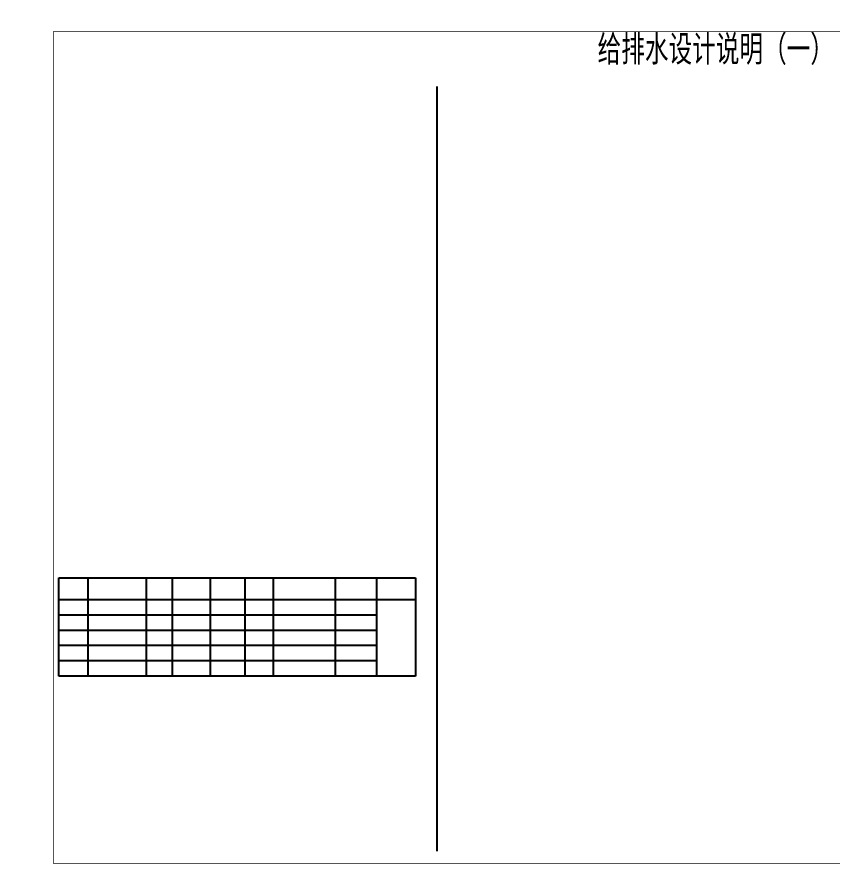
# Model space of a CAD drawing. Extents: x 332286 to 1463507, y -720758 to 86974.
# Drawn here: x 678803 to 735118, y -656470 to -597065 of the extents above; entities that cross this region are included whole.
import ezdxf

# ---------------------------------------------------------------- set-up
doc = ezdxf.new("R2010")
doc.units = 0
doc.header["$LTSCALE"] = 1000
doc.header["$MEASUREMENT"] = 0
doc.layers.get('0').update_dxf_attribs({"linetype": 'CONTINUOUS'})
doc.layers.get('Defpoints').update_dxf_attribs({"linetype": 'CONTINUOUS'})
for name, color, linetype in [('PUB_TAB', 7, 'CONTINUOUS'), ('SHEET_LINE', 6, 'CONTINUOUS'), ('TEXT', 7, 'CONTINUOUS')]:
    doc.layers.add(name, color=color, linetype=linetype)
doc.styles.add('_HZTXT', font='fs.shx', dxfattribs={"width": 0.7, "bigfont": 'hztxt.shx'})

msp = doc.modelspace()

# ---------------------------------------------------------------- linework, layer by layer
for p, q in [((681686.7, -642542.9), (681686.7, -635760.1)), ((681686.7, -635760.1), (706313.5, -635760.1)), ((703603, -640430.9), (681686.7, -640430.9)), ((703603, -641486.9), (681686.7, -641486.9)), ((703603, -642542.9), (681686.7, -642542.9)), ((706313.5, -642542.9), (681686.7, -642542.9))]:
    msp.add_line(p, q)
at = {"layer": 'Defpoints'}
msp.add_line((707771.3, -601837.5), (707771.3, -654638), dxfattribs=at)
at = {"layer": 'PUB_TAB'}
for points in [[(683678.1, -635760.1), (683678.1, -642542.9)], [(687716.9, -635760.1), (687716.9, -642542.9)], [(689509.9, -635760.1), (689509.9, -642542.9)], [(692128.1, -635760.1), (692128.1, -642542.9)], [(694524.8, -635760.1), (694524.8, -642542.9)], [(696484.7, -635760.1), (696484.7, -642542.9)], [(700753.5, -635760.1), (700753.5, -642542.9)], [(703603, -635760.1), (703603, -642542.9)], [(706313.5, -635760.1), (706313.5, -642542.9)], [(681686.7, -637262.9), (706313.5, -637262.9)], [(681686.7, -638318.9), (703603, -638318.9)], [(681686.7, -639372), (703603, -639372)]]:
    msp.add_lwpolyline(points, dxfattribs=at)
at = {"layer": 'SHEET_LINE'}
for points, const_width in [([(678805.8, -656467.1), (783905.8, -656467.1), (783905.8, -597067.1), (678805.8, -597067.1)], 5), ([(776405.8, -598067.1), (681305.8, -598067.1), (681305.8, -655467.1), (776405.8, -655467.1)], 50)]:
    msp.add_lwpolyline(points, close=True, dxfattribs=dict(at, const_width=const_width))

# ---------------------------------------------------------------- texts
at = {"layer": 'TEXT', "style": '_HZTXT', "width": 0.8}
msp.add_text('给排水设计说明（一）', height=2040.82, dxfattribs=at).set_placement((718875.5, -600330.3))

doc.saveas('drawing.dxf')
